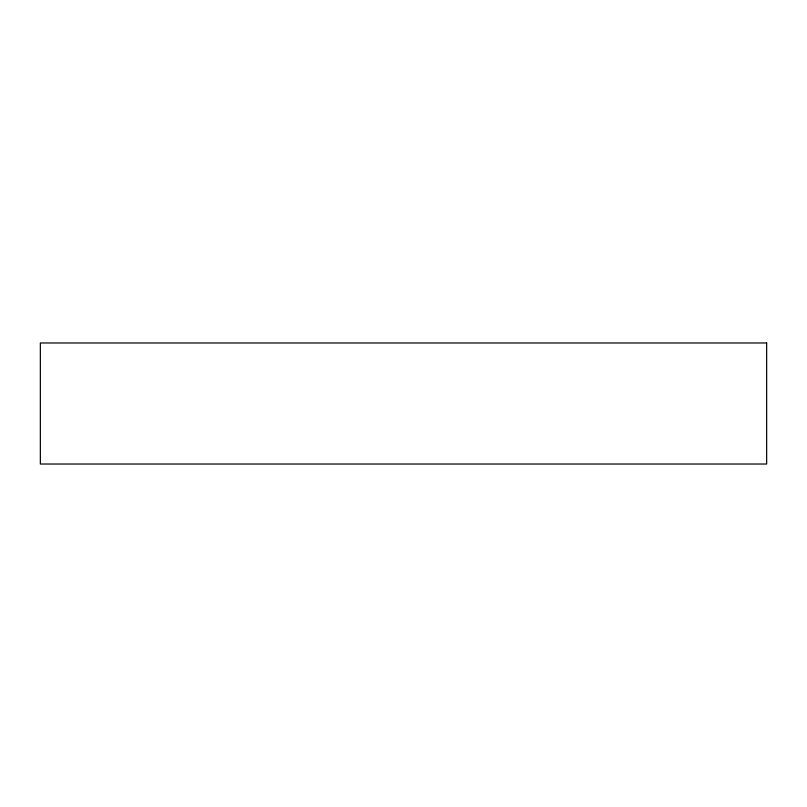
<?xml version="1.0" encoding="UTF-8"?>
<svg xmlns="http://www.w3.org/2000/svg" width="807" height="807" viewBox="0 0 807 807"><rect width="100%" height="100%" fill="white"/><g stroke="black" fill="none" stroke-linecap="round" stroke-linejoin="round"><path stroke-width="1.21" d="M766.65 342.975L40.35 342.975L40.35 464.025L766.65 464.025L766.65 342.975"/></g></svg>
